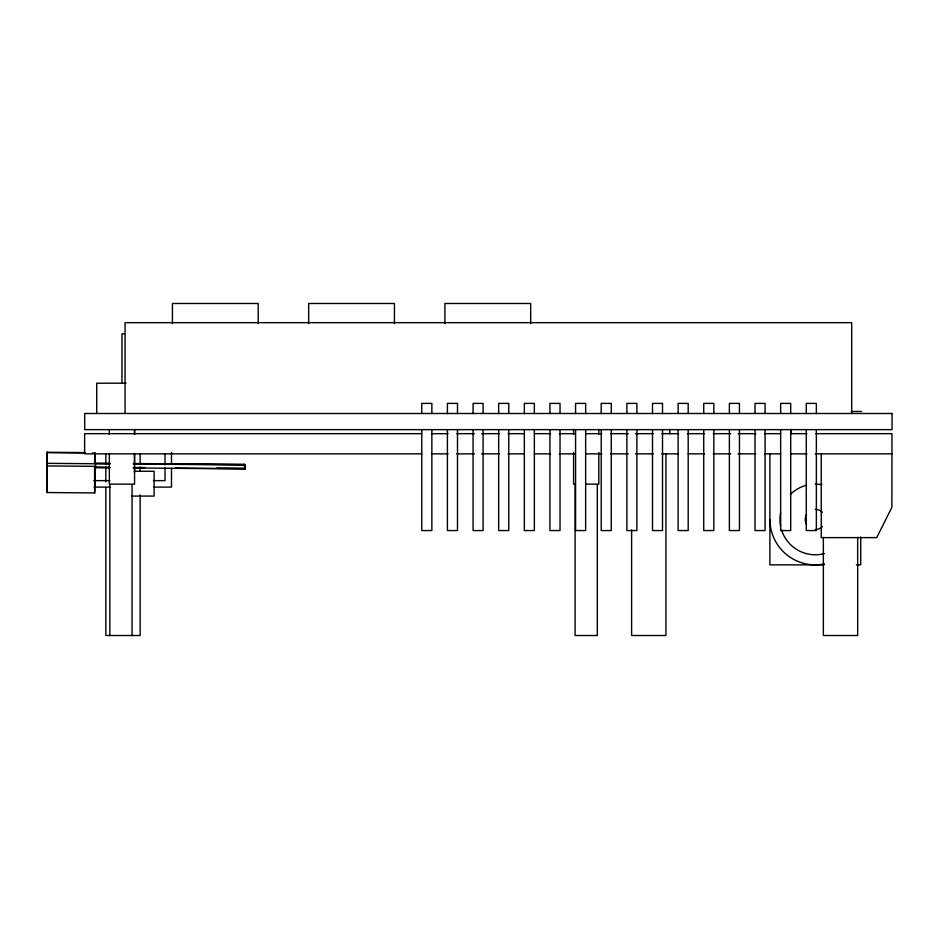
<?xml version="1.0" encoding="UTF-8"?>
<svg xmlns="http://www.w3.org/2000/svg" width="939" height="939" viewBox="0 0 939 939"><rect width="100%" height="100%" fill="white"/><g stroke="black" fill="none" stroke-linecap="round" stroke-linejoin="round"><path stroke-width="1.41" d="M47.138 492.541L47.208 452.258L47.138 492.541L94.675 492.94L95.555 463.655M94.557 467.117L94.675 492.94M216.815 468.092L244.645 468.291L244.175 464.289M134.265 463.76L245.079 464.664L245.349 468.972L245.384 465.028L133.385 463.995M94.593 463.173L94.745 452.657M95.532 467.599L110.074 467.728M124.265 333.768L121.964 333.768L121.964 383.218M126.061 383.218L96.729 383.218L96.729 413.489M851.262 411.47L861.603 411.47M421.634 433.677L84.627 433.677L84.627 453.854L421.634 453.854M431.893 433.677L448.009 433.677M456.8 433.677L474.383 433.677M481.707 433.677L499.29 433.677M508.081 433.677L524.197 433.677M534.455 433.677L550.571 433.677M559.362 433.677L575.49 433.677M585.736 433.677L601.864 433.677M610.655 433.677L628.238 433.677M635.562 433.677L653.204 433.677M661.936 433.677L678.58 433.677M687.336 433.677L704.426 433.677M713.217 433.677L730.8 433.677M738.124 433.677L755.918 433.677M764.499 433.677L780.72 433.677M790.873 433.677L807 433.677M815.791 433.677L891.98 433.677L891.874 507.342L876.744 537.624L821.238 537.624L821.238 453.854M431.893 453.854L448.009 453.854M456.8 453.854L474.383 453.854M481.707 453.854L499.29 453.854M508.081 453.854L524.197 453.854M534.455 453.854L550.571 453.854M559.362 453.854L575.49 453.854M585.736 453.854L601.864 453.854M610.655 453.854L628.238 453.854M635.562 453.854L653.204 453.854M661.936 453.854L678.052 453.854M688.31 453.854L704.426 453.854M713.217 453.854L730.8 453.854M738.124 453.854L755.707 453.854M764.499 453.854L780.614 453.854M790.403 453.854L807 453.854M815.31 453.854L891.98 453.854M134.5 471.261L154.125 471.261L154.125 496.085L131.695 496.085M93.818 480.639L109.804 480.639M153.397 480.639L165.018 480.639L165.018 467.833M575.267 484.137L573.576 484.137L573.576 452.41M586.182 484.137L598.8 484.137L598.8 452.41M94.029 487.106L110.098 487.106M153.949 487.106L171.485 487.106L171.485 468.315M824.102 564.867L769.898 564.867L769.898 453.854M856.321 564.867L860.723 564.867L860.723 537.038M109.945 463.385L95.297 463.279M133.373 463.549L244.68 464.347M109.91 467.329L95.273 467.223M133.35 467.493L144.559 467.516M47.208 452.258L84.663 452.563M47.748 452.704L85.203 453.009M92.398 453.068L95.285 453.091L95.262 463.737L47.725 463.35M94.956 463.49L109.546 463.608M47.701 465.944L95.238 466.331M94.933 467.434L109.511 467.552M134.23 467.704L144.5 467.833M175.124 468.092L245.044 468.608M95.226 463.702L110.109 463.784M133.35 467.939L245.349 468.972M857.671 537.354L857.671 635.515L823.35 635.515L823.35 537.354M851.685 413.489L851.685 322.664L125.063 322.664L125.063 413.489M816.355 413.63L816.355 403.394L806.272 403.394L806.272 413.63M816.355 429.71L816.355 530.558L806.272 530.558L806.272 429.71M790.931 429.334L790.931 433.677M790.708 413.63L790.708 403.394L780.649 403.394L780.649 413.63M790.708 429.71L790.708 530.558L780.649 530.558L780.649 429.71M765.085 413.63L765.085 403.394L755.015 403.394L755.015 413.63M765.085 429.71L765.085 530.558L755.015 530.558L755.015 429.71M739.451 413.63L739.451 403.394L729.38 403.394L729.38 413.63M739.451 429.71L739.451 530.558L729.38 530.558L729.38 429.71M713.828 413.63L713.828 403.394L703.734 403.394L703.734 413.63M713.828 429.71L713.828 530.558L703.734 530.558L703.734 429.71M688.193 413.63L688.193 403.394L678.111 403.394L678.111 413.63M688.193 429.71L688.193 530.558L678.111 530.558L678.111 429.71M669.824 429.334L669.824 433.677M665.915 453.854L665.915 635.515L631.607 635.515L631.607 530.03M662.523 413.63L662.523 403.394L652.511 403.394L652.511 413.63M662.523 429.71L662.523 530.558L652.511 530.558L652.511 429.71M636.888 413.63L636.888 403.394L626.876 403.394L626.876 413.63M636.888 429.71L636.888 530.558L626.876 530.558L626.876 429.71M611.277 413.63L611.277 403.394L601.218 403.394L601.218 413.63M611.277 429.71L611.277 530.558L601.218 530.558L601.218 429.71M598.8 429.346L598.8 434.405M597.298 484.618L597.298 635.515L575.091 635.515L575.091 484.618M585.654 413.63L585.654 403.394L575.572 403.394L575.572 413.63M585.654 429.71L585.654 530.558L575.572 530.558L575.572 429.71M573.576 429.346L573.576 434.405M560.031 413.63L560.031 403.394L549.937 403.394L549.937 413.63M560.031 429.71L560.031 530.558L549.937 530.558L549.937 429.71M534.35 413.63L534.35 403.394L524.338 403.394L524.338 413.63M534.35 429.71L534.35 530.558L524.338 530.558L524.338 429.71M530.676 323.673L530.676 303.485L444.898 303.485L444.898 323.673M508.762 413.63L508.762 403.394L498.668 403.394L498.668 413.63M508.762 429.71L508.762 530.558L498.668 530.558L498.668 429.71M483.092 413.63L483.092 403.394L473.068 403.394L473.068 413.63M483.092 429.71L483.092 530.558L473.068 530.558L473.068 429.71M457.493 413.63L457.493 403.394L447.41 403.394L447.41 413.63M457.493 429.71L457.493 530.558L447.41 530.558L447.41 429.71M431.858 413.63L431.858 403.394L421.775 403.394L421.775 413.63M431.858 429.71L431.858 530.558L421.775 530.558L421.775 429.71M394.439 323.673L394.439 303.485L308.661 303.485L308.661 323.673M258.202 323.673L258.202 303.485L172.424 303.485L172.424 323.673M171.485 452.41L171.485 463.972M165.018 453.607L165.018 464.993M140.134 453.854L140.134 464.112M140.134 467.047L140.134 471.437M140.134 494.876L140.134 635.515L105.825 635.515L105.825 487.552M134.512 463.655L134.512 453.42L134.57 484.137L109.347 484.137L109.347 453.42M134.512 466.577L134.512 472.434M132.059 484.618L132.059 635.515M109.851 484.618L109.851 635.515M109.347 430.015L109.347 434.405M105.825 453.854L105.825 464.112M105.825 467.047L105.825 481.695M824.501 563.928A45.412 45.412 0 0 1 769.898 519.455M824.454 553.576A35.318 35.318 0 0 1 781.553 529.854M780.602 526.028A35.318 35.318 0 0 1 780.602 512.882M790.333 494.477A35.318 35.318 0 0 1 806.167 485.334M815.31 484.137A35.318 35.318 0 0 1 821.883 484.747M822.447 526.591A10.094 10.094 0 0 1 815.31 529.549M806.566 524.502A10.094 10.094 0 0 1 806.566 514.408M815.31 509.361A10.094 10.094 0 0 1 822.447 512.318M892.05 413.489L84.698 413.489L84.698 429.639L892.05 429.639L892.05 413.489M134.57 434.405L134.57 430.015L134.512 434.405"/></g></svg>
